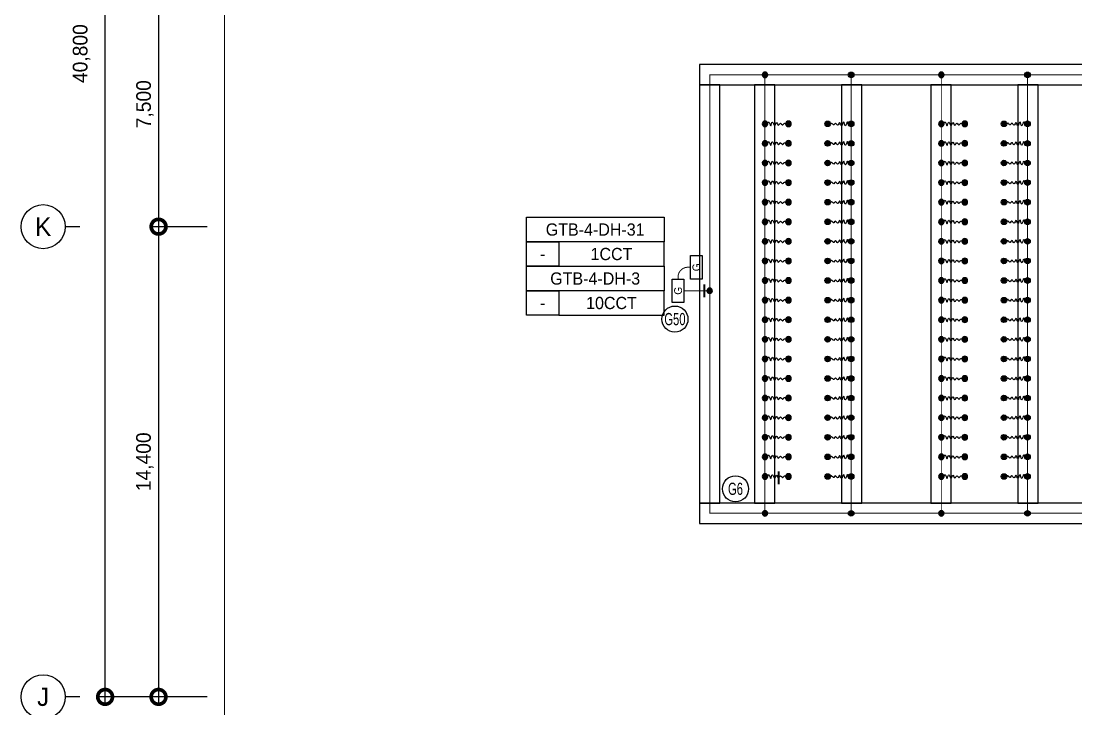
# Model space of a CAD drawing. Header units: millimetres. Extents: x -120884 to 122161, y 4425 to 84147.
# Drawn here: x -120884 to -88586, y 31008 to 52072 of the extents above; entities that cross this region are included whole.
import ezdxf
from ezdxf.enums import TextEntityAlignment as Align

# ---------------------------------------------------------------- set-up
doc = ezdxf.new("R2010")
doc.units = ezdxf.units.MM
doc.header["$LTSCALE"] = 150
doc.linetypes.add('D1', pattern=[3, 1, -1, 1])
for name, color, linetype in [('------99 Grounding_Grounding Terminal Board', 3, 'Continuous'), ('------99 Grounding_Grounding Terminal Board_Capacity', 6, 'Continuous'), ('------99 Grounding_Grounding Terminal Board_T', 2, 'Continuous'), ('-----21 Embeded Wire in Ceiling or Wall_전기', 3, 'Continuous'), ('-----27 Communication Cable Tray', 2, 'Continuous'), ('-----29 Indicator', 1, 'Continuous'), ('-----30 Text', 2, 'Continuous')]:
    doc.layers.add(name, color=color, linetype=linetype)
doc.layers.add('-----31 Base Plan', color=252, linetype='Continuous', lineweight=0)
doc.layers.add('-----36 Dimension', color=1, linetype='Continuous', plot=False)
doc.styles.add('ELEC', font='')
doc.styles.get('ELEC').set_extended_font_data('Dotum')
doc.dimstyles.new('Gdim300', dxfattribs={"dimscale": 300, "dimtxt": 3, "dimasz": 6, "dimexe": 1.5, "dimexo": 2, "dimgap": 1, "dimtad": 1, "dimdec": 0, "dimzin": 0, "dimdsep": 46, "dimlunit": 6, "dimtxsty": 'ELEC', "dimblk": 'DOTSMALL', "dimblk1": 'DOTSMALL', "dimblk2": 'DOTSMALL', "dimcen": 1.5, "dimdle": 1.5, "dimclrd": 1, "dimclre": 1, "dimclrt": 256, "dimazin": 0, "dimtfac": 1, "dimtdec": 0, "dimtix": 1, "dimtmove": 2, "dimatfit": 3, "dimldrblk": 'DOTSMALL', "dimfxl": 1, "dimtolj": 1, "dimtzin": 0, "dimlwd": -1, "dimlwe": -1, "dimarcsym": 0})

# ---------------------------------------------------------------- blocks, each defined once
blk = doc.blocks.new('_DotSmall')
at = {"color": 0, "linetype": 'ByBlock', "const_width": 0.5}
blk.add_lwpolyline([(-0.0625, 0, 1), (0.0625, 0, 1)], format="xyb", close=True, dxfattribs=at)
blk = doc.blocks.new('*D31')
at = {"layer": '-----36 Dimension', "color": 1}
for p, q in [((-118311, 31151, 0), (-118311, 72401, 0)), ((-115185, 72176, 0), (-118536, 72176, 0)), ((-115185, 31376, 0), (-118536, 31376, 0))]:
    blk.add_line(p, q, dxfattribs=at)
at = {"layer": 'Defpoints', "color": 0, "transparency": 16777216}
for p in [(-118311, 72176, 0), (-114885, 72176, 0), (-114885, 31376, 0)]:
    blk.add_point(p, dxfattribs=at)
at = {"layer": '-----36 Dimension', "color": 1, "xscale": 900, "yscale": 900, "zscale": 900}
for p, rotation in [((-118311, 72176, 0), 90), ((-118311, 31376, 0), 270)]:
    blk.add_blockref('_DotSmall', p, dxfattribs=dict(at, rotation=rotation))
at = {"layer": '-----36 Dimension', "insert": (-119035, 51076, 0), "char_height": 450, "attachment_point": 5, "rotation": 90, "style": 'ELEC'}
blk.add_mtext('\\A1;40,800', dxfattribs=at)
blk = doc.blocks.new('*D34')
at = {"layer": '-----36 Dimension', "color": 1}
for p, q in [((-116674, 53501, 0), (-116674, 45551, 0)), ((-115183, 53276, 0), (-116899, 53276, 0)), ((-115185, 45776, 0), (-116899, 45776, 0))]:
    blk.add_line(p, q, dxfattribs=at)
at = {"layer": 'Defpoints', "color": 0, "transparency": 16777216}
for p in [(-114883, 53276, 0), (-116674, 45776, 0), (-114885, 45776, 0)]:
    blk.add_point(p, dxfattribs=at)
at = {"layer": '-----36 Dimension', "color": 1, "xscale": 900, "yscale": 900, "zscale": 900}
for p, rotation in [((-116674, 53276, 0), 90), ((-116674, 45776, 0), 270)]:
    blk.add_blockref('_DotSmall', p, dxfattribs=dict(at, rotation=rotation))
at = {"layer": '-----36 Dimension', "insert": (-117092, 49526, 0), "char_height": 450, "attachment_point": 5, "rotation": 90, "style": 'ELEC'}
blk.add_mtext('\\A1;7,500', dxfattribs=at)
blk = doc.blocks.new('*D35')
at = {"layer": '-----36 Dimension', "color": 1}
for p, q in [((-116676, 46001, 0), (-116676, 31151, 0)), ((-115185, 45776, 0), (-116901, 45776, 0)), ((-115185, 31376, 0), (-116901, 31376, 0))]:
    blk.add_line(p, q, dxfattribs=at)
at = {"layer": 'Defpoints', "color": 0, "transparency": 16777216}
for p in [(-114885, 45776, 0), (-116676, 31376, 0), (-114885, 31376, 0)]:
    blk.add_point(p, dxfattribs=at)
at = {"layer": '-----36 Dimension', "color": 1, "xscale": 900, "yscale": 900, "zscale": 900}
for p, rotation in [((-116676, 45776, 0), 90), ((-116676, 31376, 0), 270)]:
    blk.add_blockref('_DotSmall', p, dxfattribs=dict(at, rotation=rotation))
at = {"layer": '-----36 Dimension', "insert": (-117095, 38576, 0), "char_height": 450, "attachment_point": 5, "rotation": 90, "style": 'ELEC'}
blk.add_mtext('\\A1;14,400', dxfattribs=at)
blk = doc.blocks.new('A13')
blk.add_lwpolyline([(0, -300), (0, 0), (600, 0), (600, -300)], close=True)
at = {"style": 'ELEC'}
blk.add_text('G', height=200, dxfattribs=at).set_placement((300, -150), align=Align.MIDDLE)
blk = doc.blocks.new('A$C10f95c32')
h = blk.add_hatch(color=0)
edge = h.paths.add_edge_path()
edge.add_arc((64, 64), 64, 720, 1080, ccw=False)
at = {"color": 0}
blk.add_circle((64, 64), 64, dxfattribs=at)

msp = doc.modelspace()

# ---------------------------------------------------------------- linework, layer by layer
at = {"layer": '------99 Grounding_Grounding Terminal Board', "color": 1, "elevation": 0}
for points in [[(-101197.6, 46063.6), (-101197.6, 45313.6), (-105413.6, 45313.6), (-105413.6, 46063.6)], [(-105413.6, 45313.6), (-104415.1, 45313.6), (-104415.1, 44563.6), (-105413.6, 44563.6)], [(-101197.6, 45313.6), (-104415.1, 45313.6), (-104415.1, 44563.6), (-101197.6, 44563.6)], [(-101197.6, 44563.6), (-101197.6, 43813.6), (-105413.6, 43813.6), (-105413.6, 44563.6)], [(-105413.6, 43813.6), (-104415.1, 43813.6), (-104415.1, 43063.6), (-105413.6, 43063.6)], [(-101197.6, 43813.6), (-104415.1, 43813.6), (-104415.1, 43063.6), (-101197.6, 43063.6)]]:
    msp.add_lwpolyline(points, close=True, dxfattribs=at)
at = {"layer": '-----21 Embeded Wire in Ceiling or Wall_전기', "linetype": 'D1', "ltscale": 0.5, "const_width": 30, "elevation": 0}
msp.add_lwpolyline([(-99799.6, 50427.1), (-39775.6, 50427.1), (-39775.6, 36997.7), (-99799.6, 36997.7)], close=True, dxfattribs=at)
for points in [[(-98106.3, 36997.7), (-98106.3, 50427.1)], [(-95469, 36997.7), (-95469, 50427.1)], [(-92706.3, 36997.7), (-92706.3, 50427.1)], [(-90069, 36997.7), (-90069, 50427.1)], [(-100587.6, 43813.6), (-99799.6, 43813.6)]]:
    msp.add_lwpolyline(points, dxfattribs=at)
msp.add_lwpolyline([(-100767.6, 44173.6), (-100767.6, 44233.6, -0.4142136), (-100467.6, 44533.6), (-100387.6, 44533.6)], format="xyb", dxfattribs=at)
at = {"layer": '-----21 Embeded Wire in Ceiling or Wall_전기'}
for points in [[(-98106.3, 48926.2), (-98052.6, 48867.4), (-97993.5, 48984.9), (-97929.6, 48868.1), (-97878.6, 48978.8), (-97811.3, 48872.1), (-97754.2, 48963.8), (-97693.7, 48885.7), (-97626.4, 48948.2), (-97574.1, 48891.2), (-97510.7, 48941.4), (-97427.1, 48912.2), (-97387.6, 48926.2)], [(-95469, 48926.2), (-95522.7, 48867.4), (-95581.8, 48984.9), (-95645.7, 48868.1), (-95696.7, 48978.8), (-95764, 48872.1), (-95821.1, 48963.8), (-95881.6, 48885.7), (-95948.9, 48948.2), (-96001.2, 48891.2), (-96064.6, 48941.4), (-96148.2, 48912.2), (-96187.6, 48926.2)], [(-92706.3, 48926.2), (-92652.6, 48867.4), (-92593.5, 48984.9), (-92529.6, 48868.1), (-92478.6, 48978.8), (-92411.3, 48872.1), (-92354.2, 48963.8), (-92293.7, 48885.7), (-92226.4, 48948.2), (-92174.1, 48891.2), (-92110.7, 48941.4), (-92027.1, 48912.2), (-91987.6, 48926.2)], [(-90069, 48926.2), (-90122.7, 48867.4), (-90181.8, 48984.9), (-90245.7, 48868.1), (-90296.7, 48978.8), (-90364, 48872.1), (-90421.1, 48963.8), (-90481.6, 48885.7), (-90548.9, 48948.2), (-90601.2, 48891.2), (-90664.6, 48941.4), (-90748.2, 48912.2), (-90787.6, 48926.2)], [(-98106.3, 48326.2), (-98052.6, 48267.4), (-97993.5, 48384.9), (-97929.6, 48268.1), (-97878.6, 48378.8), (-97811.3, 48272.1), (-97754.2, 48363.8), (-97693.7, 48285.7), (-97626.4, 48348.2), (-97574.1, 48291.2), (-97510.7, 48341.4), (-97427.1, 48312.2), (-97387.6, 48326.2)], [(-95469, 48326.2), (-95522.7, 48267.4), (-95581.8, 48384.9), (-95645.7, 48268.1), (-95696.7, 48378.8), (-95764, 48272.1), (-95821.1, 48363.8), (-95881.6, 48285.7), (-95948.9, 48348.2), (-96001.2, 48291.2), (-96064.6, 48341.4), (-96148.2, 48312.2), (-96187.6, 48326.2)], [(-92706.3, 48326.2), (-92652.6, 48267.4), (-92593.5, 48384.9), (-92529.6, 48268.1), (-92478.6, 48378.8), (-92411.3, 48272.1), (-92354.2, 48363.8), (-92293.7, 48285.7), (-92226.4, 48348.2), (-92174.1, 48291.2), (-92110.7, 48341.4), (-92027.1, 48312.2), (-91987.6, 48326.2)], [(-90069, 48326.2), (-90122.7, 48267.4), (-90181.8, 48384.9), (-90245.7, 48268.1), (-90296.7, 48378.8), (-90364, 48272.1), (-90421.1, 48363.8), (-90481.6, 48285.7), (-90548.9, 48348.2), (-90601.2, 48291.2), (-90664.6, 48341.4), (-90748.2, 48312.2), (-90787.6, 48326.2)], [(-98106.3, 47726.2), (-98052.6, 47667.4), (-97993.5, 47784.9), (-97929.6, 47668.1), (-97878.6, 47778.8), (-97811.3, 47672.1), (-97754.2, 47763.8), (-97693.7, 47685.7), (-97626.4, 47748.2), (-97574.1, 47691.2), (-97510.7, 47741.4), (-97427.1, 47712.2), (-97387.6, 47726.2)], [(-95469, 47726.2), (-95522.7, 47667.4), (-95581.8, 47784.9), (-95645.7, 47668.1), (-95696.7, 47778.8), (-95764, 47672.1), (-95821.1, 47763.8), (-95881.6, 47685.7), (-95948.9, 47748.2), (-96001.2, 47691.2), (-96064.6, 47741.4), (-96148.2, 47712.2), (-96187.6, 47726.2)], [(-92706.3, 47726.2), (-92652.6, 47667.4), (-92593.5, 47784.9), (-92529.6, 47668.1), (-92478.6, 47778.8), (-92411.3, 47672.1), (-92354.2, 47763.8), (-92293.7, 47685.7), (-92226.4, 47748.2), (-92174.1, 47691.2), (-92110.7, 47741.4), (-92027.1, 47712.2), (-91987.6, 47726.2)], [(-90069, 47726.2), (-90122.7, 47667.4), (-90181.8, 47784.9), (-90245.7, 47668.1), (-90296.7, 47778.8), (-90364, 47672.1), (-90421.1, 47763.8), (-90481.6, 47685.7), (-90548.9, 47748.2), (-90601.2, 47691.2), (-90664.6, 47741.4), (-90748.2, 47712.2), (-90787.6, 47726.2)], [(-98106.3, 47126.2), (-98052.6, 47067.4), (-97993.5, 47184.9), (-97929.6, 47068.1), (-97878.6, 47178.8), (-97811.3, 47072.1), (-97754.2, 47163.8), (-97693.7, 47085.7), (-97626.4, 47148.2), (-97574.1, 47091.2), (-97510.7, 47141.4), (-97427.1, 47112.2), (-97387.6, 47126.2)], [(-95469, 47126.2), (-95522.7, 47067.4), (-95581.8, 47184.9), (-95645.7, 47068.1), (-95696.7, 47178.8), (-95764, 47072.1), (-95821.1, 47163.8), (-95881.6, 47085.7), (-95948.9, 47148.2), (-96001.2, 47091.2), (-96064.6, 47141.4), (-96148.2, 47112.2), (-96187.6, 47126.2)], [(-92706.3, 47126.2), (-92652.6, 47067.4), (-92593.5, 47184.9), (-92529.6, 47068.1), (-92478.6, 47178.8), (-92411.3, 47072.1), (-92354.2, 47163.8), (-92293.7, 47085.7), (-92226.4, 47148.2), (-92174.1, 47091.2), (-92110.7, 47141.4), (-92027.1, 47112.2), (-91987.6, 47126.2)], [(-90069, 47126.2), (-90122.7, 47067.4), (-90181.8, 47184.9), (-90245.7, 47068.1), (-90296.7, 47178.8), (-90364, 47072.1), (-90421.1, 47163.8), (-90481.6, 47085.7), (-90548.9, 47148.2), (-90601.2, 47091.2), (-90664.6, 47141.4), (-90748.2, 47112.2), (-90787.6, 47126.2)], [(-98106.3, 46526.2), (-98052.6, 46467.4), (-97993.5, 46584.9), (-97929.6, 46468.1), (-97878.6, 46578.8), (-97811.3, 46472.1), (-97754.2, 46563.8), (-97693.7, 46485.7), (-97626.4, 46548.2), (-97574.1, 46491.2), (-97510.7, 46541.4), (-97427.1, 46512.2), (-97387.6, 46526.2)], [(-95469, 46526.2), (-95522.7, 46467.4), (-95581.8, 46584.9), (-95645.7, 46468.1), (-95696.7, 46578.8), (-95764, 46472.1), (-95821.1, 46563.8), (-95881.6, 46485.7), (-95948.9, 46548.2), (-96001.2, 46491.2), (-96064.6, 46541.4), (-96148.2, 46512.2), (-96187.6, 46526.2)], [(-92706.3, 46526.2), (-92652.6, 46467.4), (-92593.5, 46584.9), (-92529.6, 46468.1), (-92478.6, 46578.8), (-92411.3, 46472.1), (-92354.2, 46563.8), (-92293.7, 46485.7), (-92226.4, 46548.2), (-92174.1, 46491.2), (-92110.7, 46541.4), (-92027.1, 46512.2), (-91987.6, 46526.2)], [(-90069, 46526.2), (-90122.7, 46467.4), (-90181.8, 46584.9), (-90245.7, 46468.1), (-90296.7, 46578.8), (-90364, 46472.1), (-90421.1, 46563.8), (-90481.6, 46485.7), (-90548.9, 46548.2), (-90601.2, 46491.2), (-90664.6, 46541.4), (-90748.2, 46512.2), (-90787.6, 46526.2)], [(-98106.3, 45926.2), (-98052.6, 45867.4), (-97993.5, 45984.9), (-97929.6, 45868.1), (-97878.6, 45978.8), (-97811.3, 45872.1), (-97754.2, 45963.8), (-97693.7, 45885.7), (-97626.4, 45948.2), (-97574.1, 45891.2), (-97510.7, 45941.4), (-97427.1, 45912.2), (-97387.6, 45926.2)], [(-95469, 45926.2), (-95522.7, 45867.4), (-95581.8, 45984.9), (-95645.7, 45868.1), (-95696.7, 45978.8), (-95764, 45872.1), (-95821.1, 45963.8), (-95881.6, 45885.7), (-95948.9, 45948.2), (-96001.2, 45891.2), (-96064.6, 45941.4), (-96148.2, 45912.2), (-96187.6, 45926.2)], [(-92706.3, 45926.2), (-92652.6, 45867.4), (-92593.5, 45984.9), (-92529.6, 45868.1), (-92478.6, 45978.8), (-92411.3, 45872.1), (-92354.2, 45963.8), (-92293.7, 45885.7), (-92226.4, 45948.2), (-92174.1, 45891.2), (-92110.7, 45941.4), (-92027.1, 45912.2), (-91987.6, 45926.2)], [(-90069, 45926.2), (-90122.7, 45867.4), (-90181.8, 45984.9), (-90245.7, 45868.1), (-90296.7, 45978.8), (-90364, 45872.1), (-90421.1, 45963.8), (-90481.6, 45885.7), (-90548.9, 45948.2), (-90601.2, 45891.2), (-90664.6, 45941.4), (-90748.2, 45912.2), (-90787.6, 45926.2)], [(-98106.3, 45326.2), (-98052.6, 45267.4), (-97993.5, 45384.9), (-97929.6, 45268.1), (-97878.6, 45378.8), (-97811.3, 45272.1), (-97754.2, 45363.8), (-97693.7, 45285.7), (-97626.4, 45348.2), (-97574.1, 45291.2), (-97510.7, 45341.4), (-97427.1, 45312.2), (-97387.6, 45326.2)], [(-95469, 45326.2), (-95522.7, 45267.4), (-95581.8, 45384.9), (-95645.7, 45268.1), (-95696.7, 45378.8), (-95764, 45272.1), (-95821.1, 45363.8), (-95881.6, 45285.7), (-95948.9, 45348.2), (-96001.2, 45291.2), (-96064.6, 45341.4), (-96148.2, 45312.2), (-96187.6, 45326.2)], [(-92706.3, 45326.2), (-92652.6, 45267.4), (-92593.5, 45384.9), (-92529.6, 45268.1), (-92478.6, 45378.8), (-92411.3, 45272.1), (-92354.2, 45363.8), (-92293.7, 45285.7), (-92226.4, 45348.2), (-92174.1, 45291.2), (-92110.7, 45341.4), (-92027.1, 45312.2), (-91987.6, 45326.2)], [(-90069, 45326.2), (-90122.7, 45267.4), (-90181.8, 45384.9), (-90245.7, 45268.1), (-90296.7, 45378.8), (-90364, 45272.1), (-90421.1, 45363.8), (-90481.6, 45285.7), (-90548.9, 45348.2), (-90601.2, 45291.2), (-90664.6, 45341.4), (-90748.2, 45312.2), (-90787.6, 45326.2)], [(-98106.3, 44726.2), (-98052.6, 44667.4), (-97993.5, 44784.9), (-97929.6, 44668.1), (-97878.6, 44778.8), (-97811.3, 44672.1), (-97754.2, 44763.8), (-97693.7, 44685.7), (-97626.4, 44748.2), (-97574.1, 44691.2), (-97510.7, 44741.4), (-97427.1, 44712.2), (-97387.6, 44726.2)], [(-95469, 44726.2), (-95522.7, 44667.4), (-95581.8, 44784.9), (-95645.7, 44668.1), (-95696.7, 44778.8), (-95764, 44672.1), (-95821.1, 44763.8), (-95881.6, 44685.7), (-95948.9, 44748.2), (-96001.2, 44691.2), (-96064.6, 44741.4), (-96148.2, 44712.2), (-96187.6, 44726.2)], [(-92706.3, 44726.2), (-92652.6, 44667.4), (-92593.5, 44784.9), (-92529.6, 44668.1), (-92478.6, 44778.8), (-92411.3, 44672.1), (-92354.2, 44763.8), (-92293.7, 44685.7), (-92226.4, 44748.2), (-92174.1, 44691.2), (-92110.7, 44741.4), (-92027.1, 44712.2), (-91987.6, 44726.2)], [(-90069, 44726.2), (-90122.7, 44667.4), (-90181.8, 44784.9), (-90245.7, 44668.1), (-90296.7, 44778.8), (-90364, 44672.1), (-90421.1, 44763.8), (-90481.6, 44685.7), (-90548.9, 44748.2), (-90601.2, 44691.2), (-90664.6, 44741.4), (-90748.2, 44712.2), (-90787.6, 44726.2)], [(-98106.3, 44126.2), (-98052.6, 44067.4), (-97993.5, 44184.9), (-97929.6, 44068.1), (-97878.6, 44178.8), (-97811.3, 44072.1), (-97754.2, 44163.8), (-97693.7, 44085.7), (-97626.4, 44148.2), (-97574.1, 44091.2), (-97510.7, 44141.4), (-97427.1, 44112.2), (-97387.6, 44126.2)], [(-95469, 44126.2), (-95522.7, 44067.4), (-95581.8, 44184.9), (-95645.7, 44068.1), (-95696.7, 44178.8), (-95764, 44072.1), (-95821.1, 44163.8), (-95881.6, 44085.7), (-95948.9, 44148.2), (-96001.2, 44091.2), (-96064.6, 44141.4), (-96148.2, 44112.2), (-96187.6, 44126.2)], [(-92706.3, 44126.2), (-92652.6, 44067.4), (-92593.5, 44184.9), (-92529.6, 44068.1), (-92478.6, 44178.8), (-92411.3, 44072.1), (-92354.2, 44163.8), (-92293.7, 44085.7), (-92226.4, 44148.2), (-92174.1, 44091.2), (-92110.7, 44141.4), (-92027.1, 44112.2), (-91987.6, 44126.2)], [(-90069, 44126.2), (-90122.7, 44067.4), (-90181.8, 44184.9), (-90245.7, 44068.1), (-90296.7, 44178.8), (-90364, 44072.1), (-90421.1, 44163.8), (-90481.6, 44085.7), (-90548.9, 44148.2), (-90601.2, 44091.2), (-90664.6, 44141.4), (-90748.2, 44112.2), (-90787.6, 44126.2)], [(-98106.3, 43526.2), (-98052.6, 43467.4), (-97993.5, 43584.9), (-97929.6, 43468.1), (-97878.6, 43578.8), (-97811.3, 43472.1), (-97754.2, 43563.8), (-97693.7, 43485.7), (-97626.4, 43548.2), (-97574.1, 43491.2), (-97510.7, 43541.4), (-97427.1, 43512.2), (-97387.6, 43526.2)], [(-95469, 43526.2), (-95522.7, 43467.4), (-95581.8, 43584.9), (-95645.7, 43468.1), (-95696.7, 43578.8), (-95764, 43472.1), (-95821.1, 43563.8), (-95881.6, 43485.7), (-95948.9, 43548.2), (-96001.2, 43491.2), (-96064.6, 43541.4), (-96148.2, 43512.2), (-96187.6, 43526.2)], [(-92706.3, 43526.2), (-92652.6, 43467.4), (-92593.5, 43584.9), (-92529.6, 43468.1), (-92478.6, 43578.8), (-92411.3, 43472.1), (-92354.2, 43563.8), (-92293.7, 43485.7), (-92226.4, 43548.2), (-92174.1, 43491.2), (-92110.7, 43541.4), (-92027.1, 43512.2), (-91987.6, 43526.2)], [(-90069, 43526.2), (-90122.7, 43467.4), (-90181.8, 43584.9), (-90245.7, 43468.1), (-90296.7, 43578.8), (-90364, 43472.1), (-90421.1, 43563.8), (-90481.6, 43485.7), (-90548.9, 43548.2), (-90601.2, 43491.2), (-90664.6, 43541.4), (-90748.2, 43512.2), (-90787.6, 43526.2)], [(-98106.3, 42926.2), (-98052.6, 42867.4), (-97993.5, 42984.9), (-97929.6, 42868.1), (-97878.6, 42978.8), (-97811.3, 42872.1), (-97754.2, 42963.8), (-97693.7, 42885.7), (-97626.4, 42948.2), (-97574.1, 42891.2), (-97510.7, 42941.4), (-97427.1, 42912.2), (-97387.6, 42926.2)], [(-95469, 42926.2), (-95522.7, 42867.4), (-95581.8, 42984.9), (-95645.7, 42868.1), (-95696.7, 42978.8), (-95764, 42872.1), (-95821.1, 42963.8), (-95881.6, 42885.7), (-95948.9, 42948.2), (-96001.2, 42891.2), (-96064.6, 42941.4), (-96148.2, 42912.2), (-96187.6, 42926.2)], [(-92706.3, 42926.2), (-92652.6, 42867.4), (-92593.5, 42984.9), (-92529.6, 42868.1), (-92478.6, 42978.8), (-92411.3, 42872.1), (-92354.2, 42963.8), (-92293.7, 42885.7), (-92226.4, 42948.2), (-92174.1, 42891.2), (-92110.7, 42941.4), (-92027.1, 42912.2), (-91987.6, 42926.2)], [(-90069, 42926.2), (-90122.7, 42867.4), (-90181.8, 42984.9), (-90245.7, 42868.1), (-90296.7, 42978.8), (-90364, 42872.1), (-90421.1, 42963.8), (-90481.6, 42885.7), (-90548.9, 42948.2), (-90601.2, 42891.2), (-90664.6, 42941.4), (-90748.2, 42912.2), (-90787.6, 42926.2)], [(-98106.3, 42326.2), (-98052.6, 42267.4), (-97993.5, 42384.9), (-97929.6, 42268.1), (-97878.6, 42378.8), (-97811.3, 42272.1), (-97754.2, 42363.8), (-97693.7, 42285.7), (-97626.4, 42348.2), (-97574.1, 42291.2), (-97510.7, 42341.4), (-97427.1, 42312.2), (-97387.6, 42326.2)], [(-95469, 42326.2), (-95522.7, 42267.4), (-95581.8, 42384.9), (-95645.7, 42268.1), (-95696.7, 42378.8), (-95764, 42272.1), (-95821.1, 42363.8), (-95881.6, 42285.7), (-95948.9, 42348.2), (-96001.2, 42291.2), (-96064.6, 42341.4), (-96148.2, 42312.2), (-96187.6, 42326.2)], [(-92706.3, 42326.2), (-92652.6, 42267.4), (-92593.5, 42384.9), (-92529.6, 42268.1), (-92478.6, 42378.8), (-92411.3, 42272.1), (-92354.2, 42363.8), (-92293.7, 42285.7), (-92226.4, 42348.2), (-92174.1, 42291.2), (-92110.7, 42341.4), (-92027.1, 42312.2), (-91987.6, 42326.2)], [(-90069, 42326.2), (-90122.7, 42267.4), (-90181.8, 42384.9), (-90245.7, 42268.1), (-90296.7, 42378.8), (-90364, 42272.1), (-90421.1, 42363.8), (-90481.6, 42285.7), (-90548.9, 42348.2), (-90601.2, 42291.2), (-90664.6, 42341.4), (-90748.2, 42312.2), (-90787.6, 42326.2)], [(-98106.3, 41726.2), (-98052.6, 41667.4), (-97993.5, 41784.9), (-97929.6, 41668.1), (-97878.6, 41778.8), (-97811.3, 41672.1), (-97754.2, 41763.8), (-97693.7, 41685.7), (-97626.4, 41748.2), (-97574.1, 41691.2), (-97510.7, 41741.4), (-97427.1, 41712.2), (-97387.6, 41726.2)], [(-95469, 41726.2), (-95522.7, 41667.4), (-95581.8, 41784.9), (-95645.7, 41668.1), (-95696.7, 41778.8), (-95764, 41672.1), (-95821.1, 41763.8), (-95881.6, 41685.7), (-95948.9, 41748.2), (-96001.2, 41691.2), (-96064.6, 41741.4), (-96148.2, 41712.2), (-96187.6, 41726.2)], [(-92706.3, 41726.2), (-92652.6, 41667.4), (-92593.5, 41784.9), (-92529.6, 41668.1), (-92478.6, 41778.8), (-92411.3, 41672.1), (-92354.2, 41763.8), (-92293.7, 41685.7), (-92226.4, 41748.2), (-92174.1, 41691.2), (-92110.7, 41741.4), (-92027.1, 41712.2), (-91987.6, 41726.2)], [(-90069, 41726.2), (-90122.7, 41667.4), (-90181.8, 41784.9), (-90245.7, 41668.1), (-90296.7, 41778.8), (-90364, 41672.1), (-90421.1, 41763.8), (-90481.6, 41685.7), (-90548.9, 41748.2), (-90601.2, 41691.2), (-90664.6, 41741.4), (-90748.2, 41712.2), (-90787.6, 41726.2)], [(-98106.3, 41126.2), (-98052.6, 41067.4), (-97993.5, 41184.9), (-97929.6, 41068.1), (-97878.6, 41178.8), (-97811.3, 41072.1), (-97754.2, 41163.8), (-97693.7, 41085.7), (-97626.4, 41148.2), (-97574.1, 41091.2), (-97510.7, 41141.4), (-97427.1, 41112.2), (-97387.6, 41126.2)], [(-95469, 41126.2), (-95522.7, 41067.4), (-95581.8, 41184.9), (-95645.7, 41068.1), (-95696.7, 41178.8), (-95764, 41072.1), (-95821.1, 41163.8), (-95881.6, 41085.7), (-95948.9, 41148.2), (-96001.2, 41091.2), (-96064.6, 41141.4), (-96148.2, 41112.2), (-96187.6, 41126.2)], [(-92706.3, 41126.2), (-92652.6, 41067.4), (-92593.5, 41184.9), (-92529.6, 41068.1), (-92478.6, 41178.8), (-92411.3, 41072.1), (-92354.2, 41163.8), (-92293.7, 41085.7), (-92226.4, 41148.2), (-92174.1, 41091.2), (-92110.7, 41141.4), (-92027.1, 41112.2), (-91987.6, 41126.2)], [(-90069, 41126.2), (-90122.7, 41067.4), (-90181.8, 41184.9), (-90245.7, 41068.1), (-90296.7, 41178.8), (-90364, 41072.1), (-90421.1, 41163.8), (-90481.6, 41085.7), (-90548.9, 41148.2), (-90601.2, 41091.2), (-90664.6, 41141.4), (-90748.2, 41112.2), (-90787.6, 41126.2)], [(-98106.3, 40526.2), (-98052.6, 40467.4), (-97993.5, 40584.9), (-97929.6, 40468.1), (-97878.6, 40578.8), (-97811.3, 40472.1), (-97754.2, 40563.8), (-97693.7, 40485.7), (-97626.4, 40548.2), (-97574.1, 40491.2), (-97510.7, 40541.4), (-97427.1, 40512.2), (-97387.6, 40526.2)], [(-95469, 40526.2), (-95522.7, 40467.4), (-95581.8, 40584.9), (-95645.7, 40468.1), (-95696.7, 40578.8), (-95764, 40472.1), (-95821.1, 40563.8), (-95881.6, 40485.7), (-95948.9, 40548.2), (-96001.2, 40491.2), (-96064.6, 40541.4), (-96148.2, 40512.2), (-96187.6, 40526.2)], [(-92706.3, 40526.2), (-92652.6, 40467.4), (-92593.5, 40584.9), (-92529.6, 40468.1), (-92478.6, 40578.8), (-92411.3, 40472.1), (-92354.2, 40563.8), (-92293.7, 40485.7), (-92226.4, 40548.2), (-92174.1, 40491.2), (-92110.7, 40541.4), (-92027.1, 40512.2), (-91987.6, 40526.2)], [(-90069, 40526.2), (-90122.7, 40467.4), (-90181.8, 40584.9), (-90245.7, 40468.1), (-90296.7, 40578.8), (-90364, 40472.1), (-90421.1, 40563.8), (-90481.6, 40485.7), (-90548.9, 40548.2), (-90601.2, 40491.2), (-90664.6, 40541.4), (-90748.2, 40512.2), (-90787.6, 40526.2)], [(-98106.3, 39926.2), (-98052.6, 39867.4), (-97993.5, 39984.9), (-97929.6, 39868.1), (-97878.6, 39978.8), (-97811.3, 39872.1), (-97754.2, 39963.8), (-97693.7, 39885.7), (-97626.4, 39948.2), (-97574.1, 39891.2), (-97510.7, 39941.4), (-97427.1, 39912.2), (-97387.6, 39926.2)], [(-95469, 39926.2), (-95522.7, 39867.4), (-95581.8, 39984.9), (-95645.7, 39868.1), (-95696.7, 39978.8), (-95764, 39872.1), (-95821.1, 39963.8), (-95881.6, 39885.7), (-95948.9, 39948.2), (-96001.2, 39891.2), (-96064.6, 39941.4), (-96148.2, 39912.2), (-96187.6, 39926.2)], [(-92706.3, 39926.2), (-92652.6, 39867.4), (-92593.5, 39984.9), (-92529.6, 39868.1), (-92478.6, 39978.8), (-92411.3, 39872.1), (-92354.2, 39963.8), (-92293.7, 39885.7), (-92226.4, 39948.2), (-92174.1, 39891.2), (-92110.7, 39941.4), (-92027.1, 39912.2), (-91987.6, 39926.2)], [(-90069, 39926.2), (-90122.7, 39867.4), (-90181.8, 39984.9), (-90245.7, 39868.1), (-90296.7, 39978.8), (-90364, 39872.1), (-90421.1, 39963.8), (-90481.6, 39885.7), (-90548.9, 39948.2), (-90601.2, 39891.2), (-90664.6, 39941.4), (-90748.2, 39912.2), (-90787.6, 39926.2)], [(-98106.3, 39326.2), (-98052.6, 39267.4), (-97993.5, 39384.9), (-97929.6, 39268.1), (-97878.6, 39378.8), (-97811.3, 39272.1), (-97754.2, 39363.8), (-97693.7, 39285.7), (-97626.4, 39348.2), (-97574.1, 39291.2), (-97510.7, 39341.4), (-97427.1, 39312.2), (-97387.6, 39326.2)], [(-95469, 39326.2), (-95522.7, 39267.4), (-95581.8, 39384.9), (-95645.7, 39268.1), (-95696.7, 39378.8), (-95764, 39272.1), (-95821.1, 39363.8), (-95881.6, 39285.7), (-95948.9, 39348.2), (-96001.2, 39291.2), (-96064.6, 39341.4), (-96148.2, 39312.2), (-96187.6, 39326.2)], [(-92706.3, 39326.2), (-92652.6, 39267.4), (-92593.5, 39384.9), (-92529.6, 39268.1), (-92478.6, 39378.8), (-92411.3, 39272.1), (-92354.2, 39363.8), (-92293.7, 39285.7), (-92226.4, 39348.2), (-92174.1, 39291.2), (-92110.7, 39341.4), (-92027.1, 39312.2), (-91987.6, 39326.2)], [(-90069, 39326.2), (-90122.7, 39267.4), (-90181.8, 39384.9), (-90245.7, 39268.1), (-90296.7, 39378.8), (-90364, 39272.1), (-90421.1, 39363.8), (-90481.6, 39285.7), (-90548.9, 39348.2), (-90601.2, 39291.2), (-90664.6, 39341.4), (-90748.2, 39312.2), (-90787.6, 39326.2)], [(-98106.3, 38726.2), (-98052.6, 38667.4), (-97993.5, 38784.9), (-97929.6, 38668.1), (-97878.6, 38778.8), (-97811.3, 38672.1), (-97754.2, 38763.8), (-97693.7, 38685.7), (-97626.4, 38748.2), (-97574.1, 38691.2), (-97510.7, 38741.4), (-97427.1, 38712.2), (-97387.6, 38726.2)], [(-95469, 38726.2), (-95522.7, 38667.4), (-95581.8, 38784.9), (-95645.7, 38668.1), (-95696.7, 38778.8), (-95764, 38672.1), (-95821.1, 38763.8), (-95881.6, 38685.7), (-95948.9, 38748.2), (-96001.2, 38691.2), (-96064.6, 38741.4), (-96148.2, 38712.2), (-96187.6, 38726.2)], [(-92706.3, 38726.2), (-92652.6, 38667.4), (-92593.5, 38784.9), (-92529.6, 38668.1), (-92478.6, 38778.8), (-92411.3, 38672.1), (-92354.2, 38763.8), (-92293.7, 38685.7), (-92226.4, 38748.2), (-92174.1, 38691.2), (-92110.7, 38741.4), (-92027.1, 38712.2), (-91987.6, 38726.2)], [(-90069, 38726.2), (-90122.7, 38667.4), (-90181.8, 38784.9), (-90245.7, 38668.1), (-90296.7, 38778.8), (-90364, 38672.1), (-90421.1, 38763.8), (-90481.6, 38685.7), (-90548.9, 38748.2), (-90601.2, 38691.2), (-90664.6, 38741.4), (-90748.2, 38712.2), (-90787.6, 38726.2)], [(-98106.3, 38126.2), (-98052.6, 38067.4), (-97993.5, 38184.9), (-97929.6, 38068.1), (-97878.6, 38178.8), (-97811.3, 38072.1), (-97754.2, 38163.8), (-97693.7, 38085.7), (-97626.4, 38148.2), (-97574.1, 38091.2), (-97510.7, 38141.4), (-97427.1, 38112.2), (-97387.6, 38126.2)], [(-95469, 38126.2), (-95522.7, 38067.4), (-95581.8, 38184.9), (-95645.7, 38068.1), (-95696.7, 38178.8), (-95764, 38072.1), (-95821.1, 38163.8), (-95881.6, 38085.7), (-95948.9, 38148.2), (-96001.2, 38091.2), (-96064.6, 38141.4), (-96148.2, 38112.2), (-96187.6, 38126.2)], [(-92706.3, 38126.2), (-92652.6, 38067.4), (-92593.5, 38184.9), (-92529.6, 38068.1), (-92478.6, 38178.8), (-92411.3, 38072.1), (-92354.2, 38163.8), (-92293.7, 38085.7), (-92226.4, 38148.2), (-92174.1, 38091.2), (-92110.7, 38141.4), (-92027.1, 38112.2), (-91987.6, 38126.2)], [(-90069, 38126.2), (-90122.7, 38067.4), (-90181.8, 38184.9), (-90245.7, 38068.1), (-90296.7, 38178.8), (-90364, 38072.1), (-90421.1, 38163.8), (-90481.6, 38085.7), (-90548.9, 38148.2), (-90601.2, 38091.2), (-90664.6, 38141.4), (-90748.2, 38112.2), (-90787.6, 38126.2)]]:
    msp.add_spline(points, degree=3, dxfattribs=at)
at = {"layer": '-----27 Communication Cable Tray', "color": 9, "elevation": 0}
for points in [[(-39464.7, 50738), (-100110.6, 50738), (-100110.6, 50116.1), (-39464.7, 50116.1)], [(-100110.6, 37308.7), (-99488.7, 37308.7), (-99488.7, 50116.1), (-100110.6, 50116.1)], [(-98431, 37308.7), (-97809.1, 37308.7), (-97809.1, 50116.1), (-98431, 50116.1)], [(-95766.2, 37308.7), (-95144.3, 37308.7), (-95144.3, 50116.1), (-95766.2, 50116.1)], [(-93031, 37308.7), (-92409.1, 37308.7), (-92409.1, 50116.1), (-93031, 50116.1)], [(-90366.2, 37308.7), (-89744.3, 37308.7), (-89744.3, 50116.1), (-90366.2, 50116.1)], [(-39464.7, 37308.7), (-100110.6, 37308.7), (-100110.6, 36686.8), (-39464.7, 36686.8)]]:
    msp.add_lwpolyline(points, close=True, dxfattribs=at)
at = {"layer": '-----29 Indicator', "elevation": 0}
for points in [[(-100463.6, 42945.6, 0, 0, 0), (-99963.6, 42945.6, 0, 0, 0), (-99963.6, 43613.6, 60, 60, 0), (-99963.6, 44013.6, 0, 0, 0)], [(-98608.5, 37748, 0, 0, 0), (-97688.3, 37748, 0, 0, 0), (-97688.3, 37886.9, 60, 60, 0), (-97688.3, 38286.9, 0, 0, 0)]]:
    msp.add_lwpolyline(points, format="xyseb", dxfattribs=at)
at = {"layer": '-----29 Indicator'}
for centre in [(-100863.6, 42945.6), (-99008.5, 37748)]:
    msp.add_circle(centre, 400, dxfattribs=at)
at = {"layer": '-----31 Base Plan'}
msp.add_lwpolyline([(-24917.3, 28052.5), (-114658, 28052.5), (-114658, 77104.6), (-24917.3, 77104.6)], close=True, dxfattribs=at)
at = {"layer": '-----36 Dimension', "elevation": 0}
for points in [[(-119084, 45776.2), (-119534, 45776.2, -1), (-120884, 45776.2, -1), (-119534, 45776.2, 0)], [(-119084, 31376.2), (-119534, 31376.2, -1), (-120884, 31376.2, -1), (-119534, 31376.2, 0)]]:
    msp.add_lwpolyline(points, format="xyb", dxfattribs=at)

# ---------------------------------------------------------------- block references
at = {"layer": '------99 Grounding_Grounding Terminal Board_T', "xscale": 1.2, "yscale": 1.2, "zscale": 1.2, "rotation": 90.00000000000001}
for p in [(-100387.6, 44173.6), (-100947.6, 43453.6)]:
    msp.add_blockref('A13', p, dxfattribs=at)
at = {"layer": '-----21 Embeded Wire in Ceiling or Wall_전기', "yscale": 1.333333333333333, "zscale": 1.333333333333333, "rotation": 180}
for p, xscale in [((-98191.6, 50512.4), -1.333333333333333), ((-95383.7, 50512.4), 1.333333333333333), ((-92791.6, 50512.4), -1.333333333333333), ((-89983.7, 50512.4), 1.333333333333333), ((-98191.6, 49011.6), -1.333333333333333), ((-97473, 49011.6), -1.333333333333333), ((-96102.3, 49011.6), 1.333333333333333), ((-95383.7, 49011.6), 1.333333333333333), ((-92791.6, 49011.6), -1.333333333333333), ((-92073, 49011.6), -1.333333333333333), ((-90702.3, 49011.6), 1.333333333333333), ((-89983.7, 49011.6), 1.333333333333333), ((-98191.6, 48411.6), -1.333333333333333), ((-97473, 48411.6), -1.333333333333333), ((-96102.3, 48411.6), 1.333333333333333), ((-95383.7, 48411.6), 1.333333333333333), ((-92791.6, 48411.6), -1.333333333333333), ((-92073, 48411.6), -1.333333333333333), ((-90702.3, 48411.6), 1.333333333333333), ((-89983.7, 48411.6), 1.333333333333333), ((-98191.6, 47811.6), -1.333333333333333), ((-97473, 47811.6), -1.333333333333333), ((-96102.3, 47811.6), 1.333333333333333), ((-95383.7, 47811.6), 1.333333333333333), ((-92791.6, 47811.6), -1.333333333333333), ((-92073, 47811.6), -1.333333333333333), ((-90702.3, 47811.6), 1.333333333333333), ((-89983.7, 47811.6), 1.333333333333333), ((-98191.6, 47211.6), -1.333333333333333), ((-97473, 47211.6), -1.333333333333333), ((-96102.3, 47211.6), 1.333333333333333), ((-95383.7, 47211.6), 1.333333333333333), ((-92791.6, 47211.6), -1.333333333333333), ((-92073, 47211.6), -1.333333333333333), ((-90702.3, 47211.6), 1.333333333333333), ((-89983.7, 47211.6), 1.333333333333333), ((-98191.6, 46611.6), -1.333333333333333), ((-97473, 46611.6), -1.333333333333333), ((-96102.3, 46611.6), 1.333333333333333), ((-95383.7, 46611.6), 1.333333333333333), ((-92791.6, 46611.6), -1.333333333333333), ((-92073, 46611.6), -1.333333333333333), ((-90702.3, 46611.6), 1.333333333333333), ((-89983.7, 46611.6), 1.333333333333333), ((-98191.6, 46011.6), -1.333333333333333), ((-97473, 46011.6), -1.333333333333333), ((-96102.3, 46011.6), 1.333333333333333), ((-95383.7, 46011.6), 1.333333333333333), ((-92791.6, 46011.6), -1.333333333333333), ((-92073, 46011.6), -1.333333333333333), ((-90702.3, 46011.6), 1.333333333333333), ((-89983.7, 46011.6), 1.333333333333333), ((-98191.6, 45411.6), -1.333333333333333), ((-97473, 45411.6), -1.333333333333333), ((-96102.3, 45411.6), 1.333333333333333), ((-95383.7, 45411.6), 1.333333333333333), ((-92791.6, 45411.6), -1.333333333333333), ((-92073, 45411.6), -1.333333333333333), ((-90702.3, 45411.6), 1.333333333333333), ((-89983.7, 45411.6), 1.333333333333333), ((-98191.6, 44811.6), -1.333333333333333), ((-97473, 44811.6), -1.333333333333333), ((-96102.3, 44811.6), 1.333333333333333), ((-95383.7, 44811.6), 1.333333333333333), ((-92791.6, 44811.6), -1.333333333333333), ((-92073, 44811.6), -1.333333333333333), ((-90702.3, 44811.6), 1.333333333333333), ((-89983.7, 44811.6), 1.333333333333333), ((-98191.6, 44211.6), -1.333333333333333), ((-97473, 44211.6), -1.333333333333333), ((-96102.3, 44211.6), 1.333333333333333), ((-95383.7, 44211.6), 1.333333333333333), ((-92791.6, 44211.6), -1.333333333333333), ((-92073, 44211.6), -1.333333333333333), ((-90702.3, 44211.6), 1.333333333333333), ((-89983.7, 44211.6), 1.333333333333333), ((-99885, 43899), -1.333333333333333), ((-98191.6, 43611.6), -1.333333333333333), ((-97473, 43611.6), -1.333333333333333), ((-96102.3, 43611.6), 1.333333333333333), ((-95383.7, 43611.6), 1.333333333333333), ((-92791.6, 43611.6), -1.333333333333333), ((-92073, 43611.6), -1.333333333333333), ((-90702.3, 43611.6), 1.333333333333333), ((-89983.7, 43611.6), 1.333333333333333), ((-98191.6, 43011.6), -1.333333333333333), ((-97473, 43011.6), -1.333333333333333), ((-96102.3, 43011.6), 1.333333333333333), ((-95383.7, 43011.6), 1.333333333333333), ((-92791.6, 43011.6), -1.333333333333333), ((-92073, 43011.6), -1.333333333333333), ((-90702.3, 43011.6), 1.333333333333333), ((-89983.7, 43011.6), 1.333333333333333), ((-98191.6, 42411.6), -1.333333333333333), ((-97473, 42411.6), -1.333333333333333), ((-96102.3, 42411.6), 1.333333333333333), ((-95383.7, 42411.6), 1.333333333333333), ((-92791.6, 42411.6), -1.333333333333333), ((-92073, 42411.6), -1.333333333333333), ((-90702.3, 42411.6), 1.333333333333333), ((-89983.7, 42411.6), 1.333333333333333), ((-98191.6, 41811.6), -1.333333333333333), ((-97473, 41811.6), -1.333333333333333), ((-96102.3, 41811.6), 1.333333333333333), ((-95383.7, 41811.6), 1.333333333333333), ((-92791.6, 41811.6), -1.333333333333333), ((-92073, 41811.6), -1.333333333333333), ((-90702.3, 41811.6), 1.333333333333333), ((-89983.7, 41811.6), 1.333333333333333), ((-98191.6, 41211.6), -1.333333333333333), ((-97473, 41211.6), -1.333333333333333), ((-96102.3, 41211.6), 1.333333333333333), ((-95383.7, 41211.6), 1.333333333333333), ((-92791.6, 41211.6), -1.333333333333333), ((-92073, 41211.6), -1.333333333333333), ((-90702.3, 41211.6), 1.333333333333333), ((-89983.7, 41211.6), 1.333333333333333), ((-98191.6, 40611.6), -1.333333333333333), ((-97473, 40611.6), -1.333333333333333), ((-96102.3, 40611.6), 1.333333333333333), ((-95383.7, 40611.6), 1.333333333333333), ((-92791.6, 40611.6), -1.333333333333333), ((-92073, 40611.6), -1.333333333333333), ((-90702.3, 40611.6), 1.333333333333333), ((-89983.7, 40611.6), 1.333333333333333), ((-98191.6, 40011.6), -1.333333333333333), ((-97473, 40011.6), -1.333333333333333), ((-96102.3, 40011.6), 1.333333333333333), ((-95383.7, 40011.6), 1.333333333333333), ((-92791.6, 40011.6), -1.333333333333333), ((-92073, 40011.6), -1.333333333333333), ((-90702.3, 40011.6), 1.333333333333333), ((-89983.7, 40011.6), 1.333333333333333), ((-98191.6, 39411.6), -1.333333333333333), ((-97473, 39411.6), -1.333333333333333), ((-96102.3, 39411.6), 1.333333333333333), ((-95383.7, 39411.6), 1.333333333333333), ((-92791.6, 39411.6), -1.333333333333333), ((-92073, 39411.6), -1.333333333333333), ((-90702.3, 39411.6), 1.333333333333333), ((-89983.7, 39411.6), 1.333333333333333), ((-98191.6, 38811.6), -1.333333333333333), ((-97473, 38811.6), -1.333333333333333), ((-96102.3, 38811.6), 1.333333333333333), ((-95383.7, 38811.6), 1.333333333333333), ((-92791.6, 38811.6), -1.333333333333333), ((-92073, 38811.6), -1.333333333333333), ((-90702.3, 38811.6), 1.333333333333333), ((-89983.7, 38811.6), 1.333333333333333), ((-98191.6, 38211.6), -1.333333333333333), ((-97473, 38211.6), -1.333333333333333), ((-96102.3, 38211.6), 1.333333333333333), ((-95383.7, 38211.6), 1.333333333333333), ((-92791.6, 38211.6), -1.333333333333333), ((-92073, 38211.6), -1.333333333333333), ((-90702.3, 38211.6), 1.333333333333333), ((-89983.7, 38211.6), 1.333333333333333), ((-98191.6, 37083.1), -1.333333333333333), ((-95383.7, 37083.1), 1.333333333333333), ((-92791.6, 37083.1), -1.333333333333333), ((-89983.7, 37083.1), 1.333333333333333)]:
    msp.add_blockref('A$C10f95c32', p, dxfattribs=dict(at, xscale=xscale))

# ---------------------------------------------------------------- texts
at = {"layer": '------99 Grounding_Grounding Terminal Board_Capacity', "color": 6, "style": 'ELEC'}
for s, p in [('-', (-104914.4, 44938.6, 0)), ('1CCT', (-102806.4, 44938.6, 0)), ('10CCT', (-102806.4, 43438.6, 0)), ('-', (-104914.4, 43438.6, 0))]:
    msp.add_text(s, height=375, rotation=0, dxfattribs=at).set_placement(p, align=Align.MIDDLE_CENTER)
at = {"layer": '------99 Grounding_Grounding Terminal Board_T', "style": 'ELEC'}
for s, p in [('GTB-4-DH-31', (-103305.6, 45688.6, 0)), ('GTB-4-DH-3', (-103305.6, 44188.6, 0))]:
    msp.add_text(s, height=375, rotation=360, dxfattribs=at).set_placement(p, align=Align.MIDDLE_CENTER)
at = {"layer": '-----30 Text', "style": 'ELEC', "width": 0.7}
for s, p in [('G50', (-100863.6, 42945.6)), ('G6', (-99008.5, 37748))]:
    msp.add_text(s, height=375, dxfattribs=at).set_placement(p, align=Align.MIDDLE)
at = {"layer": '-----36 Dimension', "style": 'ELEC'}
for s, p in [('K', (-120209, 45776.2, 0)), ('J', (-120209, 31376.2, 0))]:
    msp.add_text(s, height=562.5, dxfattribs=at).set_placement(p, align=Align.MIDDLE)

# ---------------------------------------------------------------- dimensions: what is measured, and where the dimension line sits
at = {"layer": '-----36 Dimension'}
dim = msp.add_linear_dim(base=(-118311.4, 72176.2, 0), p1=(-114885, 31376.2, 0), p2=(-114885, 72176.2, 0), angle=270, dimstyle='Gdim300', override={"dimscale": 150, "dimtxsty": 'ELEC'}, dxfattribs=at)
dim.commit()
dim.dimension.update_dxf_attribs({"geometry": '*D31', "text_midpoint": (-119034.9, 51076.2, 0), "dimtype": 160})
for base, p1, p2, picture, middle in [((-116673.6, 45776.2, 0), (-114882.6, 53276.2, 0), (-114885, 45776.2, 0), '*D34', (-117092.2, 49526.2, 0)), ((-116675.9, 31376.2, 0), (-114885, 45776.2, 0), (-114885, 31376.2, 0), '*D35', (-117094.6, 38576.2, 0))]:
    dim = msp.add_linear_dim(base=base, p1=p1, p2=p2, angle=270, dimstyle='Gdim300', override={"dimscale": 150, "dimtxsty": 'ELEC'}, dxfattribs=at)
    dim.commit()
    dim.dimension.update_dxf_attribs({"geometry": picture, "text_midpoint": middle})

doc.saveas('drawing.dxf')
